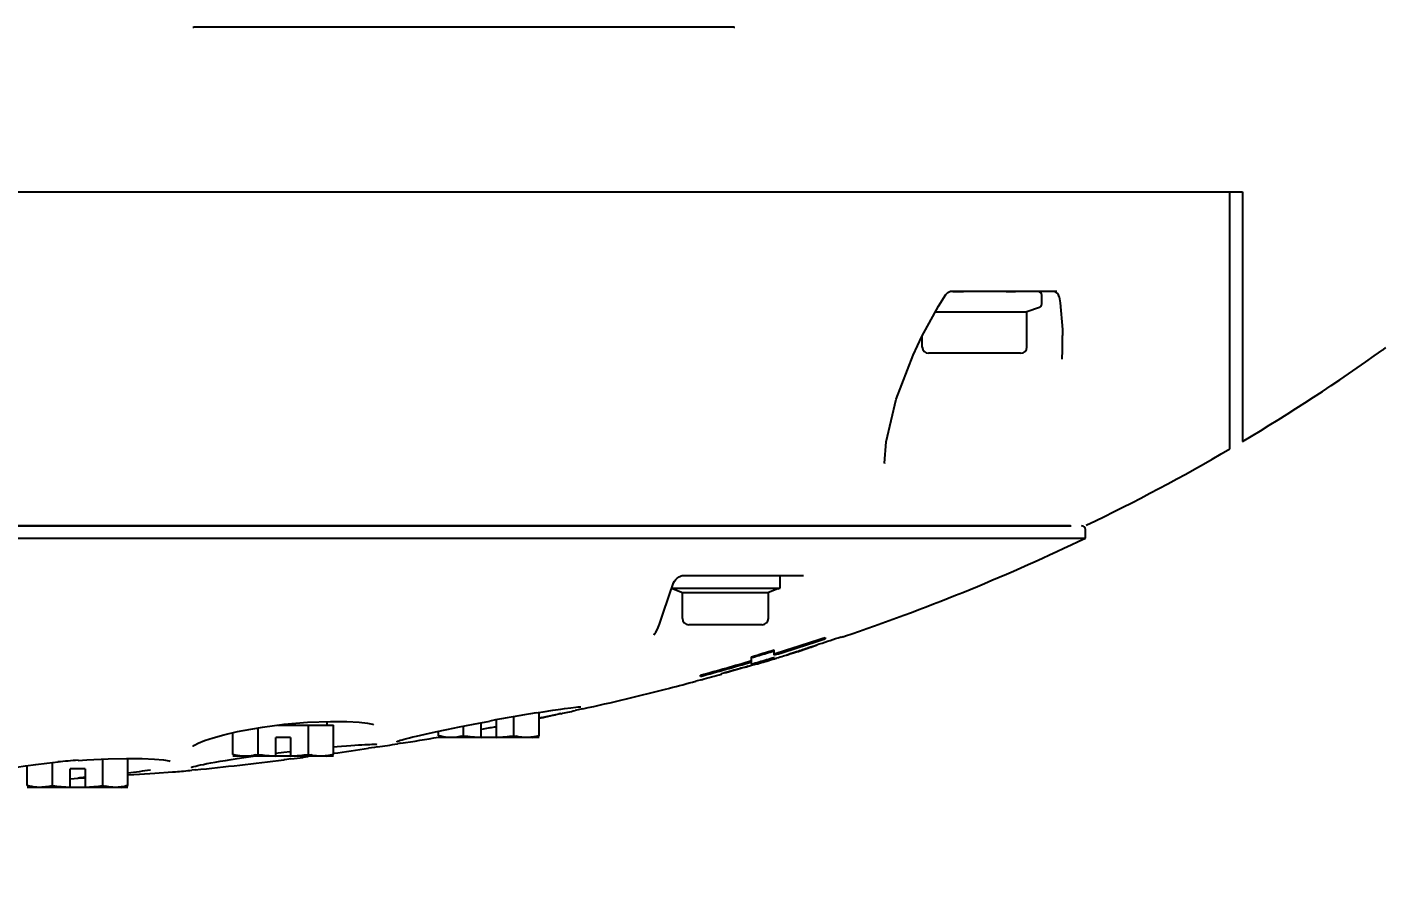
# Model space of a CAD drawing. Header units: millimetres. Extents: x 5828 to 6704, y 123 to 421.
# Drawn here: x 6415.14 to 6420.58, y 172.74 to 176.2 of the extents above; entities that cross this region are included whole.
import ezdxf
from ezdxf import colors
from ezdxf.entities.mleader import LeaderData, LeaderLine
from ezdxf.math import Vec2, Vec3

# ---------------------------------------------------------------- set-up
doc = ezdxf.new("R2010")
doc.units = ezdxf.units.MM
doc.layers.add('外形图', color=7, linetype='Continuous')
doc.styles.add('微软雅黑', font='msyh.ttc', dxfattribs={"height": 2.1})

msp = doc.modelspace()

# ---------------------------------------------------------------- linework, layer by layer
at = {"layer": '外形图', "linetype": 'Continuous'}
for p, q in [((6417.9739, 176.2034), (6415.8076, 176.2034)), ((6406.4549, 175.5421), (6419.9658, 175.5421)), ((6419.2566, 175.5421), (6420.0158, 175.5421)), ((6419.9658, 174.5108), (6419.9658, 175.5421)), ((6420.0158, 175.5421), (6420.0158, 174.5403)), ((6418.7961, 175.083), (6418.8251, 175.1305)), ((6418.8251, 175.1305), (6418.8334, 175.1385)), ((6418.8334, 175.1385), (6418.8389, 175.141)), ((6419.2709, 175.1421), (6418.8459, 175.1421)), ((6418.8539, 175.1421), (6418.8968, 175.1421)), ((6419.0682, 175.1421), (6419.1045, 175.1421)), ((6419.2108, 175.0926), (6419.2108, 175.1271)), ((6419.2801, 175.1212), (6419.2839, 175.0967)), ((6418.7298, 174.9614), (6418.7961, 175.083)), ((6419.2009, 175.0785), (6419.1508, 175.0602)), ((6418.7837, 175.0602), (6419.1508, 175.0602)), ((6419.1508, 174.9196), (6419.1508, 175.0602)), ((6418.6945, 174.8872), (6418.7298, 174.9614)), ((6418.7308, 174.9196), (6418.7308, 174.9632)), ((6419.2938, 174.9659), (6419.2938, 174.9661)), ((6420.5908, 174.9171), (6420.5793, 174.9088)), ((6418.6262, 174.7103), (6418.6945, 174.8872)), ((6419.1258, 174.8946), (6418.7558, 174.8946)), ((6418.5787, 174.4529), (6418.5787, 174.4526)), ((6398.0501, 174.2023), (6419.3279, 174.2023)), ((6419.3264, 174.2023), (6398.0516, 174.2023)), ((6417.8609, 174.2023), (6417.8158, 174.2023)), ((6418.0658, 174.2023), (6418.0391, 174.2023)), ((6398.0345, 174.1523), (6419.3855, 174.1523)), ((6419.3855, 174.1523), (6419.3855, 174.1873)), ((6417.755, 173.9976), (6417.7636, 174.0012)), ((6417.7636, 174.0012), (6417.7709, 174.0023)), ((6417.7658, 174.0023), (6418.2541, 174.0023)), ((6417.7722, 174.0023), (6418.1608, 174.0023)), ((6418.1608, 173.9523), (6418.1608, 174.0023)), ((6417.6887, 173.8437), (6417.7155, 173.9225)), ((6417.7155, 173.9225), (6417.731, 173.9693)), ((6417.7254, 173.9523), (6418.1608, 173.9523)), ((6417.7306, 173.9487), (6417.7683, 173.935)), ((6417.7683, 173.935), (6418.1133, 173.935)), ((6417.7683, 173.8298), (6417.7683, 173.935)), ((6418.1509, 173.9487), (6418.1133, 173.935)), ((6418.1133, 173.8298), (6418.1133, 173.935)), ((6417.6763, 173.8078), (6417.6887, 173.8437)), ((6417.6545, 173.7626), (6417.6579, 173.7703)), ((6417.6545, 173.7626), (6417.6545, 173.7627)), ((6417.6579, 173.7703), (6417.6611, 173.7753)), ((6417.6611, 173.7753), (6417.6677, 173.7873)), ((6417.6677, 173.7873), (6417.6763, 173.8078)), ((6418.0883, 173.8048), (6417.7933, 173.8048)), ((6418.4133, 173.7569), (6418.4048, 173.754)), ((6418.4048, 173.7567), (6418.4048, 173.7543)), ((6418.1358, 173.6831), (6418.1358, 173.7042)), ((6418.3098, 173.7237), (6418.3049, 173.722)), ((6418.3098, 173.7251), (6418.3176, 173.7277)), ((6418.3408, 173.7542), (6418.3408, 173.7488)), ((6418.0458, 173.6472), (6418.0458, 173.6767)), ((6418.0635, 173.6462), (6418.0568, 173.6442)), ((6418.1222, 173.6637), (6418.1376, 173.6684)), ((6418.1358, 173.6882), (6418.1403, 173.6896)), ((6418.1418, 173.6849), (6418.1358, 173.6831)), ((6418.1358, 173.6767), (6418.1358, 173.6742)), ((6418.1376, 173.6684), (6418.1401, 173.6692)), ((6418.1401, 173.6692), (6418.1475, 173.6714)), ((6418.1733, 173.6796), (6418.1851, 173.6834)), ((6418.2186, 173.6934), (6418.1964, 173.6865)), ((6418.2261, 173.6958), (6418.2186, 173.6934)), ((6418.2237, 173.6962), (6418.2264, 173.6971)), ((6417.8408, 173.5978), (6417.8408, 173.6027)), ((6417.9254, 173.6065), (6417.9254, 173.6088)), ((6417.9576, 173.6178), (6417.9358, 173.6118)), ((6418.0498, 173.6421), (6418.034, 173.6375)), ((6418.034, 173.6399), (6418.034, 173.6378)), ((6418.0568, 173.6442), (6418.0498, 173.6421)), ((6417.8453, 173.5844), (6417.8219, 173.5781)), ((6417.0918, 173.3595), (6417.0918, 173.4359)), ((6417.1803, 173.4509), (6417.2096, 173.4556)), ((6417.1928, 173.3595), (6417.1928, 173.4529)), ((6417.2036, 173.4324), (6417.1931, 173.4302)), ((6417.2096, 173.4556), (6417.2474, 173.4615)), ((6417.2403, 173.4396), (6417.2265, 173.4367)), ((6417.2604, 173.4439), (6417.2403, 173.4396)), ((6417.2725, 173.4464), (6417.2604, 173.4439)), ((6417.2798, 173.4489), (6417.2721, 173.4472)), ((6417.2799, 173.448), (6417.2725, 173.4464)), ((6417.295, 173.4684), (6417.3202, 173.4717)), ((6417.3202, 173.4717), (6417.34, 173.4741)), ((6417.3554, 173.4644), (6417.3374, 173.4604)), ((6417.3686, 173.4673), (6417.3554, 173.4644)), ((6416.0647, 173.2845), (6416.0647, 173.3913)), ((6416.1433, 173.4023), (6416.3678, 173.4023)), ((6416.2668, 173.2845), (6416.2668, 173.4023)), ((6416.3407, 173.4166), (6416.3407, 173.4023)), ((6416.3561, 173.4172), (6416.3951, 173.4173)), ((6416.3678, 173.2845), (6416.3678, 173.4023)), ((6416.3952, 173.4173), (6416.4209, 173.4168)), ((6416.4209, 173.4168), (6416.4706, 173.414)), ((6416.4706, 173.414), (6416.5043, 173.4099)), ((6416.7359, 173.3661), (6416.7765, 173.375)), ((6416.7765, 173.375), (6416.8228, 173.3847)), ((6416.7887, 173.3595), (6416.7887, 173.3776)), ((6416.8228, 173.3847), (6416.874, 173.3952)), ((6416.874, 173.3952), (6416.9293, 173.406)), ((6416.8897, 173.3595), (6416.8897, 173.3983)), ((6416.9293, 173.406), (6416.9953, 173.4184)), ((6416.9607, 173.3523), (6416.9607, 173.412)), ((6416.9954, 173.391), (6416.9617, 173.3847)), ((6417.0001, 173.3918), (6416.9954, 173.391)), ((6417.0216, 173.3959), (6417.0001, 173.3918)), ((6417.0207, 173.4232), (6417.0207, 173.3523)), ((6415.8251, 173.3296), (6415.8503, 173.3398)), ((6415.9637, 173.2845), (6415.9637, 173.3718)), ((6416.1357, 173.2773), (6416.1357, 173.3523)), ((6416.1957, 173.3523), (6416.1357, 173.3523)), ((6416.1957, 173.3523), (6416.1957, 173.2773)), ((6416.6383, 173.3292), (6416.624, 173.3269)), ((6416.8157, 173.3523), (6416.7887, 173.3595)), ((6417.1928, 173.3523), (6416.7887, 173.3523)), ((6416.9607, 173.3523), (6416.8157, 173.3523)), ((6417.1657, 173.3523), (6417.0207, 173.3523)), ((6417.1657, 173.3523), (6417.1928, 173.3595)), ((6415.3777, 173.263), (6415.4628, 173.2668)), ((6415.4418, 173.1595), (6415.4418, 173.2659)), ((6415.5428, 173.1595), (6415.5428, 173.2682)), ((6415.6496, 173.2656), (6415.6858, 173.2623)), ((6415.9907, 173.2773), (6415.9637, 173.2845)), ((6416.3678, 173.2773), (6415.9637, 173.2773)), ((6416.1357, 173.2773), (6415.9907, 173.2773)), ((6416.0354, 173.276), (6416.0448, 173.2773)), ((6416.1343, 173.2892), (6416.1687, 173.2934)), ((6416.1687, 173.2934), (6416.1936, 173.2964)), ((6416.1971, 173.2664), (6416.1724, 173.2633)), ((6416.3407, 173.2773), (6416.1957, 173.2773)), ((6416.2661, 173.2753), (6416.2466, 173.2727)), ((6416.3407, 173.2773), (6416.3678, 173.2845)), ((6416.5319, 173.3127), (6416.5086, 173.3092)), ((6416.5442, 173.3146), (6416.5319, 173.3127)), ((6415.1386, 173.1595), (6415.1386, 173.2397)), ((6415.2397, 173.1595), (6415.2397, 173.2518)), ((6415.3107, 173.1523), (6415.3107, 173.2273)), ((6415.3707, 173.2273), (6415.3107, 173.2273)), ((6415.3425, 173.2607), (6415.3777, 173.263)), ((6415.3707, 173.2273), (6415.3707, 173.1523)), ((6415.6507, 173.2097), (6415.7218, 173.214)), ((6415.6858, 173.2623), (6415.7078, 173.2586)), ((6415.7078, 173.2586), (6415.7124, 173.2573)), ((6415.7218, 173.214), (6415.7329, 173.2146)), ((6415.8131, 173.2226), (6415.7994, 173.2212)), ((6416.1724, 173.2633), (6416.1689, 173.2628)), ((6415.1657, 173.1523), (6415.1386, 173.1595)), ((6415.3107, 173.1868), (6415.3426, 173.1892)), ((6415.3426, 173.1892), (6415.3709, 173.1912)), ((6415.5157, 173.1523), (6415.5428, 173.1595)), ((6415.5441, 173.203), (6415.5897, 173.2059)), ((6415.5897, 173.2059), (6415.6507, 173.2097)), ((6415.5428, 173.1523), (6415.1386, 173.1523)), ((6415.3107, 173.1523), (6415.1657, 173.1523)), ((6415.5157, 173.1523), (6415.3707, 173.1523))]:
    msp.add_line(p, q, dxfattribs=at)
for points in [[(6419.2839, 175.0967), (6419.2932, 174.9905), (6419.2938, 174.9661)], [(6418.5787, 174.4528), (6418.5859, 174.5391), (6418.6262, 174.7103)], [(6417.731, 173.9693), (6417.7325, 173.9731), (6417.7361, 173.9797), (6417.7411, 173.9863)], [(6417.7411, 173.9863), (6417.7474, 173.9923), (6417.755, 173.9976)], [(6417.2474, 173.4615), (6417.2804, 173.4664), (6417.295, 173.4684)], [(6417.34, 173.4741), (6417.3479, 173.4749), (6417.3545, 173.4755), (6417.3598, 173.4759)], [(6415.8503, 173.3398), (6415.8845, 173.3512), (6415.927, 173.3631), (6415.982, 173.3761)], [(6415.982, 173.3761), (6416.005, 173.3809), (6416.0825, 173.3945), (6416.1702, 173.4058), (6416.264, 173.4137), (6416.3561, 173.4172)], [(6416.5043, 173.4099), (6416.5241, 173.4054), (6416.5282, 173.4039)], [(6415.8046, 173.3177), (6415.8043, 173.3173), (6415.8095, 173.3213), (6415.8251, 173.3296)], [(6416.4195, 173.319), (6416.4374, 173.3204), (6416.4537, 173.3216), (6416.4686, 173.3226)], [(6416.4686, 173.3226), (6416.4821, 173.3234), (6416.4941, 173.3241), (6416.5047, 173.3246), (6416.5141, 173.325), (6416.5222, 173.3252), (6416.5291, 173.3253), (6416.5348, 173.3253), (6416.5391, 173.3252), (6416.542, 173.325)], [(6416.6222, 173.3368), (6416.6221, 173.3368), (6416.6229, 173.3371), (6416.6255, 173.3381), (6416.6298, 173.3395), (6416.6355, 173.3413), (6416.6427, 173.3434), (6416.6514, 173.3458), (6416.6615, 173.3485)], [(6416.6615, 173.3485), (6416.6732, 173.3514), (6416.6865, 173.3547)], [(6416.6865, 173.3547), (6416.7014, 173.3582), (6416.7178, 173.362), (6416.7359, 173.3661)], [(6415.4628, 173.2668), (6415.5375, 173.2683), (6415.6001, 173.2677), (6415.6496, 173.2656)], [(6415.8596, 173.2475), (6415.8755, 173.2505), (6415.8931, 173.2537), (6415.9127, 173.257), (6415.9339, 173.2606), (6415.957, 173.2643), (6415.9816, 173.2681), (6416.0078, 173.272), (6416.0354, 173.276)], [(6416.3651, 173.3143), (6416.4001, 173.3174), (6416.4195, 173.319)], [(6415.0142, 173.2176), (6415.0367, 173.2226), (6415.0639, 173.2279), (6415.0957, 173.2333), (6415.132, 173.2388), (6415.1725, 173.2443), (6415.2169, 173.2495), (6415.2625, 173.2541)], [(6415.798, 173.233), (6415.7979, 173.233), (6415.799, 173.2334), (6415.8024, 173.2345), (6415.8076, 173.236), (6415.8145, 173.2378), (6415.8231, 173.2399), (6415.8335, 173.2422)], [(6415.8335, 173.2422), (6415.8456, 173.2447), (6415.8596, 173.2475)]]:
    msp.add_lwpolyline(points, dxfattribs=at)
for centre, radius, start, end in [((6419.1958, 175.1271), 0.015, 0, 90), ((6419.2555, 175.1171), 0.025, 9.4521, 89.8585), ((6419.1958, 175.0926), 0.015, 290, 0), ((6417.9646, 174.9431), 1.3294, 356.9022, 0.9824), ((6418.7558, 174.9196), 0.025, 180, 270), ((6419.1258, 174.9196), 0.025, 270, 0), ((6415.9825, 181.322), 7.8905, 300.74105, 305.63186), ((6415.8707, 181.5141), 8.1127, 295.70169, 300.31597), ((6419.3705, 174.1873), 0.015, 0, 90), ((6415.6654, 181.9067), 8.6006, 288.88256, 295.62884), ((6417.7358, 173.9628), 0.015, 225.7028, 250), ((6418.1458, 173.9628), 0.015, 290, 315.5563), ((6417.7933, 173.8298), 0.025, 180, 270), ((6418.0883, 173.8298), 0.025, 270, 0), ((6415.4986, 182.3477), 9.0692, 288.40051, 288.69005), ((6415.5232, 182.2977), 9.0166, 288.69491, 288.93337), ((6415.5914, 181.8866), 8.5689, 286.64424, 287.2734), ((6415.4111, 182.5943), 9.3022, 286.83967, 287.03191), ((6415.5816, 181.9761), 8.6725, 287.15984, 288.55111), ((6415.5443, 182.1179), 8.8239, 287.11939, 288.47653), ((6417.3092, 176.587), 3.0331, 287.4459, 288.0401), ((6417.1949, 176.7478), 3.2205, 288.6813, 289.5697), ((6417.3949, 176.3238), 2.7564, 288.0415, 288.7051), ((6415.4561, 182.4767), 9.2051, 287.82299, 288.05994), ((6417.4513, 176.1571), 2.5804, 288.7066, 289.3197), ((6415.4785, 182.408), 9.1328, 288.11146, 288.4005), ((6415.4169, 182.5212), 9.242, 285.20455, 286.52583), ((6415.3832, 182.6527), 9.3825, 285.18486, 286.48615), ((6415.3802, 182.6972), 9.4096, 286.45632, 286.6478), ((6415.3775, 182.7052), 9.4428, 286.41346, 286.60421), ((6415.3293, 182.9039), 9.653, 286.45422, 286.63634), ((6415.3957, 182.6453), 9.3554, 286.6478, 286.83966), ((6415.3933, 182.6524), 9.3878, 286.60421, 286.79538), ((6415.3443, 182.8537), 9.6007, 286.63634, 286.81905), ((6415.4088, 182.6011), 9.3342, 286.79538, 286.98693), ((6417.1264, 176.9542), 3.4378, 287.2773, 287.7287), ((6417.7905, 175.0258), 1.3994, 286.3437, 286.8591), ((6417.1558, 176.8631), 3.3422, 287.9371, 288.6339), ((6415.2081, 183.3294), 10.0954, 285.1425, 285.614), ((6415.2893, 183.0273), 9.7804, 285.63575, 286.07801), ((6420.7105, 163.5894), 10.3993, 105.16008, 105.35015), ((6418.7456, 170.8454), 2.882, 104.6799, 105.1805), ((6415.3181, 182.9272), 9.6763, 286.07842, 286.30048), ((6415.0274, 184.0307), 10.8197, 282.49667, 284.39383), ((6415.1477, 183.554), 10.328, 284.40445, 285.00618), ((6418.7225, 164.1071), 9.4702, 99.36632, 100.50841), ((6414.8513, 184.8278), 11.636, 281.61041, 281.77824), ((6415.8031, 180.0951), 6.8083, 281.87127, 282.0715), ((6415.9864, 179.238), 5.9319, 282.07158, 282.26551), ((6416.1394, 178.5336), 5.211, 282.2664, 282.4261), ((6416.2597, 177.9877), 4.652, 282.4264, 282.57), ((6414.9041, 184.5782), 11.381, 282.04937, 282.34571), ((6414.8641, 184.737), 11.5443, 280.63883, 280.76709), ((6414.5163, 186.7023), 13.5405, 278.61336, 278.95502), ((6414.5856, 186.2666), 13.0993, 279.01584, 279.68638), ((6416.8233, 173.6075), 0.2567, 282.818, 284.9938), ((6417.1582, 173.6075), 0.2567, 255.0062, 257.182), ((6415.9983, 173.5325), 0.2567, 282.818, 284.9938), ((6414.3233, 188.0733), 14.925, 277.2122, 277.4038), ((6416.3332, 173.5325), 0.2567, 255.0062, 257.182), ((6414.4381, 187.2258), 14.0698, 277.881, 278.46227), ((6415.5637, 170.071), 3.1976, 93.9676, 95.4172), ((6414.0829, 190.2061), 17.0714, 275.54628, 275.77066), ((6414.1998, 189.0869), 15.9461, 275.80663, 277.09311), ((6415.1733, 173.4075), 0.2567, 282.818, 284.9938), ((6414.9077, 179.0734), 5.8984, 274.22767, 274.51575), ((6415.5082, 173.4075), 0.2567, 255.0062, 257.182)]:
    msp.add_arc(centre, radius, start, end, dxfattribs=at)
for centre, major_axis, start_param, end_param in [((6415.8078, 176.3976), (0.1355, 0.1392), 3.890359, 3.913124), ((6417.9737, 176.3976), (-0.1355, 0.1392), 2.370062, 2.392826)]:
    msp.add_ellipse(centre, major_axis=major_axis, ratio=0.998814, start_param=start_param, end_param=end_param, dxfattribs=at)
for points, knots in [([(6418.8392, 175.1404), (6418.8384, 175.1401), (6418.8369, 175.1393), (6418.8354, 175.1384), (6418.8347, 175.1379)], [0, 0, 0, 0, 0.491504, 1, 1, 1, 1]), ([(6418.8423, 175.1416), (6418.8418, 175.1414), (6418.8407, 175.1411), (6418.8397, 175.1407), (6418.8392, 175.1404)], [0, 0, 0, 0, 0.493638, 1, 1, 1, 1]), ([(6418.8459, 175.1421), (6418.8453, 175.1421), (6418.8441, 175.142), (6418.8429, 175.1417), (6418.8423, 175.1416)], [0, 0, 0, 0, 0.497538, 1, 1, 1, 1]), ([(6418.034, 173.6378), (6418.034, 173.6391), (6418.0238, 173.6334), (6418.0202, 173.6346), (6418.0152, 173.6333)], [0, 0, 0, 0, 0.209749, 1, 1, 1, 1]), ([(6416.8392, 173.3523), (6416.835, 173.3523), (6416.8179, 173.3529), (6416.801, 173.3562), (6416.7887, 173.3595)], [0, 0, 0, 0, 0.247971, 1, 1, 1, 1]), ([(6416.8802, 173.3572), (6416.8768, 173.3564), (6416.8633, 173.3536), (6416.8495, 173.3523), (6416.8392, 173.3523)], [0, 0, 0, 0, 0.252323, 1, 1, 1, 1]), ([(6417.1423, 173.3523), (6417.1389, 173.3523), (6417.1251, 173.3527), (6417.1114, 173.3549), (6417.1012, 173.3572)], [0, 0, 0, 0, 0.248578, 1, 1, 1, 1]), ([(6416.0142, 173.2773), (6416.01, 173.2773), (6415.9929, 173.2779), (6415.976, 173.2812), (6415.9637, 173.2845)], [0, 0, 0, 0, 0.247971, 1, 1, 1, 1]), ([(6416.0552, 173.2822), (6416.0518, 173.2814), (6416.0383, 173.2786), (6416.0245, 173.2773), (6416.0142, 173.2773)], [0, 0, 0, 0, 0.252323, 1, 1, 1, 1]), ([(6416.3173, 173.2773), (6416.3139, 173.2773), (6416.3001, 173.2777), (6416.2863, 173.2799), (6416.2762, 173.2822)], [0, 0, 0, 0, 0.248578, 1, 1, 1, 1]), ([(6415.1892, 173.1523), (6415.1849, 173.1523), (6415.1679, 173.1529), (6415.151, 173.1562), (6415.1386, 173.1595)], [0, 0, 0, 0, 0.247971, 1, 1, 1, 1]), ([(6415.2302, 173.1572), (6415.2268, 173.1564), (6415.2133, 173.1536), (6415.1995, 173.1523), (6415.1892, 173.1523)], [0, 0, 0, 0, 0.252323, 1, 1, 1, 1]), ([(6415.4923, 173.1523), (6415.4888, 173.1523), (6415.475, 173.1527), (6415.4613, 173.1549), (6415.4512, 173.1572)], [0, 0, 0, 0, 0.248578, 1, 1, 1, 1])]:
    msp.add_open_spline(points, degree=3, knots=knots, dxfattribs=at)
for points in [[(6416.8897, 173.3595), (6416.9133, 173.3564), (6416.937, 173.354), (6416.9607, 173.353)], [(6417.0207, 173.353), (6417.0445, 173.354), (6417.0682, 173.3564), (6417.0918, 173.3595)], [(6417.1656, 173.3539), (6417.1579, 173.3529), (6417.1501, 173.3523), (6417.1423, 173.3523)], [(6417.1928, 173.3595), (6417.1839, 173.3571), (6417.1747, 173.3552), (6417.1656, 173.3539)], [(6416.0647, 173.2845), (6416.0883, 173.2814), (6416.112, 173.279), (6416.1357, 173.278)], [(6416.1957, 173.278), (6416.2195, 173.279), (6416.2432, 173.2814), (6416.2668, 173.2845)], [(6416.3405, 173.2789), (6416.3328, 173.2779), (6416.3251, 173.2773), (6416.3173, 173.2773)], [(6416.3678, 173.2845), (6416.3588, 173.2821), (6416.3497, 173.2802), (6416.3405, 173.2789)], [(6415.6328, 173.2215), (6415.603, 173.2169), (6415.5731, 173.2131), (6415.5431, 173.2097)], [(6415.2397, 173.1595), (6415.2633, 173.1564), (6415.287, 173.154), (6415.3107, 173.153)], [(6415.3707, 173.153), (6415.3945, 173.154), (6415.4182, 173.1564), (6415.4418, 173.1595)], [(6415.5428, 173.1595), (6415.5338, 173.1571), (6415.5247, 173.1552), (6415.5155, 173.1539)], [(6415.5155, 173.1539), (6415.5078, 173.1528), (6415.5, 173.1523), (6415.4923, 173.1523)]]:
    msp.add_open_spline(points, degree=3, dxfattribs=at)

# ---------------------------------------------------------------- leaders
at = {"layer": '外形图'}
ml = msp.add_multileader_mtext('Standard', dxfattribs=at)
ml.set_content('4×M5 {\\A1;\\C256;depth10}', style='微软雅黑')
ml.set_leader_properties()
ml.build(insert=Vec2(0, 0))
ml.multileader.update_dxf_attribs({"text_left_attachment_type": 5, "text_right_attachment_type": 5, "dogleg_length": 0.1667, "arrow_head_size": 1.7})
ctx = ml.context
ctx.base_point, ctx.char_height, ctx.arrow_head_size, ctx.landing_gap_size, ctx.plane_origin = Vec3(6408.0277, 166.616), 2.1, 1.7, 0.3333, Vec3(6432.9409, 176.0421)
ctx.left_attachment, ctx.right_attachment, ctx.text_align_type = 5, 5, 2
notes = []
notes.append((ctx, [(0, (1, 1, 0), (6428.6937, 166.616), (-1, 0), 0.1667, [(0, [(6432.9409, 176.0421)], 0, [])])]))
ctx.mtext.insert, ctx.mtext.alignment, ctx.mtext.flow_direction = Vec3(6428.1937, 169.5254), 3, 5
for ctx, leaders in notes:
    for number, flags, end, landing, length, lines in leaders:
        leader = LeaderData()
        leader.index, (leader.has_last_leader_line, leader.has_dogleg_vector, leader.attachment_direction) = number, flags
        leader.last_leader_point, leader.dogleg_vector, leader.dogleg_length = Vec3(end), Vec3(landing), length
        for number, points, colour, breaks in lines:
            line = LeaderLine()
            line.index, line.vertices, line.color, line.breaks = number, Vec3.list(points), colors.encode_raw_color(colour), breaks
            leader.lines.append(line)
        ctx.leaders.append(leader)

doc.saveas('drawing.dxf')
